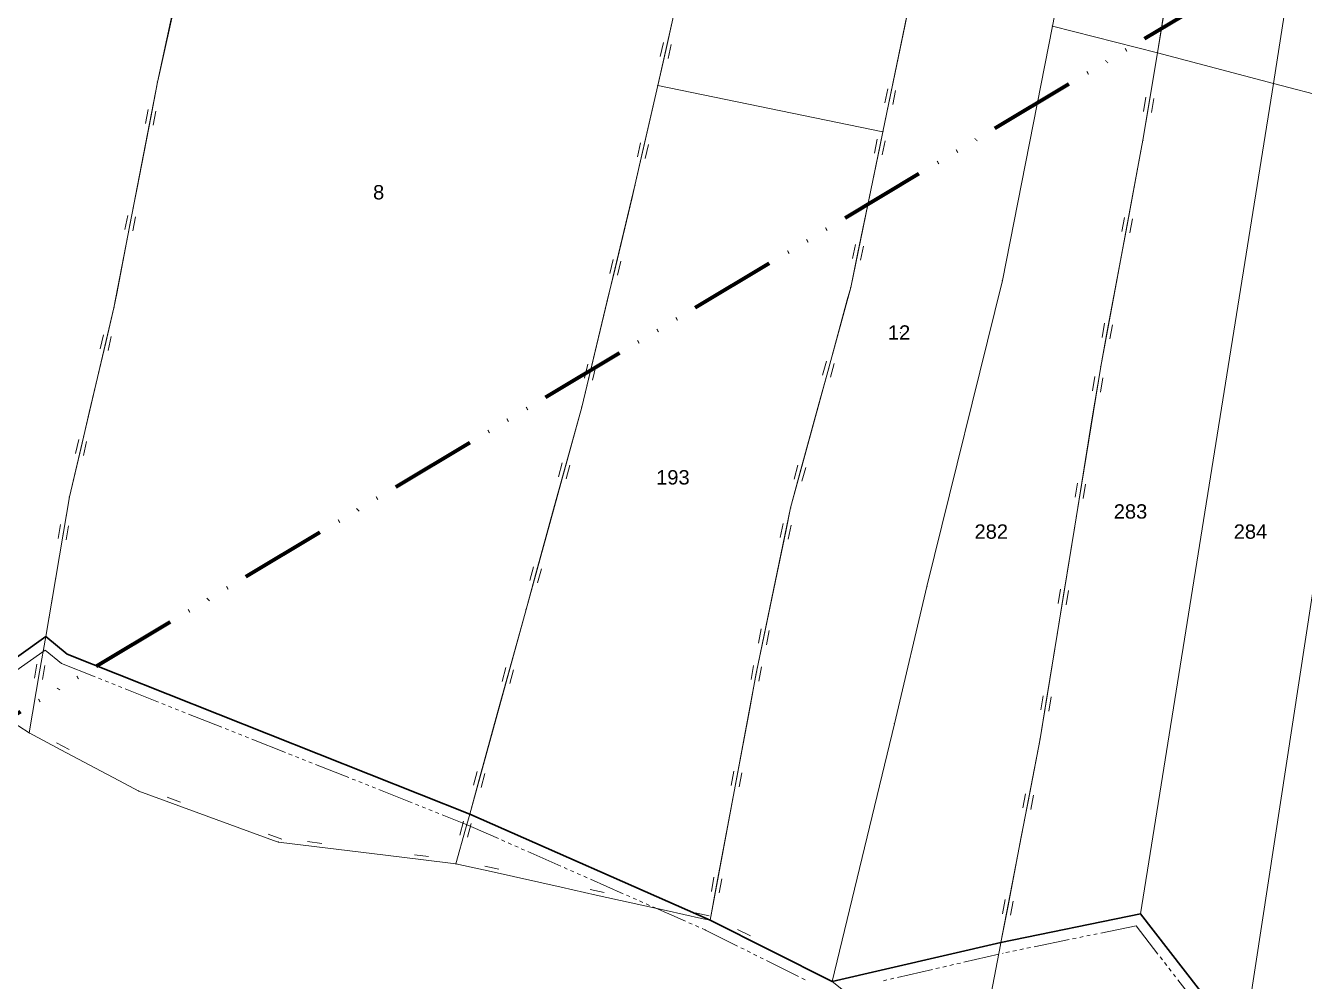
# Model space of a CAD drawing. Header units: millimetres. Extents: x 614452 to 616952, y 4151662 to 4153442.
# Drawn here: x 614754.3 to 614932.3, y 4151792.7 to 4151925.8 of the extents above; entities that cross this region are included whole.
import ezdxf
from ezdxf.xclip import XClip

# ---------------------------------------------------------------- set-up
doc = ezdxf.new("R2010")
doc.units = ezdxf.units.MM
doc.header["$XCLIPFRAME"] = 2
doc.linetypes.add('ACAD_ISO14W100', pattern=[24, 12, -3, 0, -3, 0, -3, 0, -3])
for name, color, linetype, lineweight in [('01_UYGALAN_TARAMA', 26, 'Continuous', 20), ('02_ADA_ALN_YENI', 7, 'Continuous', 30), ('03_PARSEL_ALN_ESKI', 18, 'Continuous', 0), ('03_PARSEL_ALN_YENI', 171, 'Continuous', 0), ('03_PARSEL_NO_ESKI', 5, 'Continuous', 0), ('03_PARSEL_SNR_YENI', 5, 'Continuous', 0), ('06_DETAY_SNR_KROKI', 4, 'Continuous', 0), ('07_SNRTIP_GECERLI', 30, 'Continuous', 0), ('07_SNRTIP_SABIT', 18, 'Continuous', 0), ('NOKTA_DETAY_YENI', 171, 'Continuous', 0), ('NOKTA_PARSEL_ESKI', 6, 'Continuous', 0), ('NOKTA_PARSEL_YENI', 30, 'Continuous', 0), ('TRAFO_BOLGE_TUM', 254, 'ACAD_ISO14W100', 70)]:
    doc.layers.add(name, color=color, linetype=linetype, lineweight=lineweight)
doc.styles.get("Standard").update_dxf_attribs({"font": 'Arial'})

# ---------------------------------------------------------------- blocks, each defined once
blk = doc.blocks.new('fggg')
at = {"layer": '01_UYGALAN_TARAMA', "color": 252}
for p, q in [((614757.02, 4151838.85, 0.95), (614752.95, 4151835.94, 0.95)), ((614757.02, 4151838.85, 0.95), (614759.31, 4151836.95, 0.95)), ((614759.31, 4151836.95, 0.95), (614763.96, 4151835.1, 0.95)), ((614764.43, 4151834.92, 0.95), (614764.89, 4151834.74, 0.95)), ((614765.35, 4151834.55, 0.95), (614765.82, 4151834.37, 0.95)), ((614766.28, 4151834.18, 0.95), (614766.75, 4151834, 0.95)), ((614767.21, 4151833.81, 0.95), (614767.68, 4151833.63, 0.95)), ((614768.14, 4151833.44, 0.95), (614772.79, 4151831.6, 0.95)), ((614773.25, 4151831.41, 0.95), (614773.72, 4151831.23, 0.95)), ((614774.18, 4151831.04, 0.95), (614774.65, 4151830.86, 0.95)), ((614775.11, 4151830.67, 0.95), (614775.58, 4151830.49, 0.95)), ((614776.04, 4151830.31, 0.95), (614776.51, 4151830.12, 0.95)), ((614776.97, 4151829.94, 0.95), (614781.62, 4151828.09, 0.95)), ((614782.08, 4151827.91, 0.95), (614782.55, 4151827.72, 0.95)), ((614783.01, 4151827.54, 0.95), (614783.48, 4151827.35, 0.95)), ((614783.94, 4151827.17, 0.95), (614784.41, 4151826.98, 0.95)), ((614784.87, 4151826.8, 0.95), (614785.34, 4151826.61, 0.95)), ((614785.8, 4151826.43, 0.95), (614790.45, 4151824.58, 0.95)), ((614790.91, 4151824.4, 0.95), (614791.38, 4151824.21, 0.95)), ((614791.84, 4151824.03, 0.95), (614792.31, 4151823.84, 0.95)), ((614792.77, 4151823.66, 0.95), (614793.24, 4151823.48, 0.95)), ((614793.7, 4151823.29, 0.95), (614794.16, 4151823.11, 0.95)), ((614794.63, 4151822.92, 0.95), (614799.28, 4151821.08, 0.95)), ((614799.74, 4151820.89, 0.95), (614800.21, 4151820.71, 0.95)), ((614800.67, 4151820.52, 0.95), (614801.14, 4151820.34, 0.95)), ((614801.6, 4151820.15, 0.95), (614802.06, 4151819.97, 0.95)), ((614802.53, 4151819.78, 0.95), (614802.99, 4151819.6, 0.95)), ((614803.46, 4151819.41, 0.95), (614808.11, 4151817.57, 0.95)), ((614808.57, 4151817.38, 0.95), (614809.03, 4151817.2, 0.95)), ((614809.5, 4151817.01, 0.95), (614809.96, 4151816.83, 0.95)), ((614810.43, 4151816.65, 0.95), (614810.89, 4151816.46, 0.95)), ((614811.36, 4151816.28, 0.95), (614811.82, 4151816.09, 0.95)), ((614812.29, 4151815.91, 0.95), (614815.53, 4151814.62, 0.95)), ((614815.53, 4151814.62, 0.95), (614820.1, 4151812.6, 0.95)), ((614820.56, 4151812.4, 0.95), (614821.01, 4151812.2, 0.95)), ((614821.47, 4151811.99, 0.95), (614821.93, 4151811.79, 0.95)), ((614822.39, 4151811.59, 0.95), (614822.84, 4151811.39, 0.95)), ((614823.3, 4151811.19, 0.95), (614823.76, 4151810.98, 0.95)), ((614824.22, 4151810.78, 0.95), (614828.79, 4151808.76, 0.95)), ((614829.25, 4151808.56, 0.95), (614829.7, 4151808.36, 0.95)), ((614830.16, 4151808.15, 0.95), (614830.62, 4151807.95, 0.95)), ((614831.08, 4151807.75, 0.95), (614831.53, 4151807.55, 0.95)), ((614831.99, 4151807.35, 0.95), (614832.45, 4151807.14, 0.95)), ((614832.91, 4151806.94, 0.95), (614837.48, 4151804.92, 0.95)), ((614837.94, 4151804.72, 0.95), (614838.39, 4151804.52, 0.95)), ((614838.85, 4151804.31, 0.95), (614839.31, 4151804.11, 0.95)), ((614839.77, 4151803.91, 0.95), (614840.22, 4151803.71, 0.95)), ((614840.68, 4151803.51, 0.95), (614841.14, 4151803.3, 0.95)), ((614841.6, 4151803.1, 0.95), (614846.17, 4151801.08, 0.95)), ((614846.63, 4151800.88, 0.95), (614847.08, 4151800.68, 0.95)), ((614847.54, 4151800.48, 0.95), (614848, 4151800.27, 0.95)), ((614908.87, 4151800.46, 0.95), (614903.97, 4151799.45, 0.95)), ((614908.87, 4151800.46, 0.95), (614911.93, 4151796.51, 0.95)), ((614848.46, 4151800.07, 0.95), (614848.91, 4151799.87, 0.95)), ((614848.93, 4151799.86, 0.95), (614853.4, 4151797.62, 0.95)), ((614900.54, 4151798.74, 0.95), (614900.05, 4151798.64, 0.95)), ((614901.52, 4151798.95, 0.95), (614901.03, 4151798.84, 0.95)), ((614902.5, 4151799.15, 0.95), (614902.01, 4151799.05, 0.95)), ((614903.48, 4151799.35, 0.95), (614902.99, 4151799.25, 0.95)), ((614853.85, 4151797.4, 0.95), (614854.3, 4151797.18, 0.95)), ((614854.75, 4151796.95, 0.95), (614855.19, 4151796.73, 0.95)), ((614891.24, 4151796.82, 0.95), (614890.75, 4151796.72, 0.95)), ((614892.22, 4151797.02, 0.95), (614891.73, 4151796.92, 0.95)), ((614893.2, 4151797.23, 0.95), (614892.71, 4151797.12, 0.95)), ((614894.18, 4151797.43, 0.95), (614893.69, 4151797.33, 0.95)), ((614899.56, 4151798.54, 0.95), (614894.67, 4151797.53, 0.95)), ((614855.64, 4151796.51, 0.95), (614856.09, 4151796.28, 0.95)), ((614856.53, 4151796.06, 0.95), (614856.98, 4151795.84, 0.95)), ((614857.43, 4151795.61, 0.95), (614861.9, 4151793.38, 0.95)), ((614882.96, 4151794.94, 0.95), (614883.44, 4151795.05, 0.95)), ((614883.93, 4151795.16, 0.95), (614884.42, 4151795.27, 0.95)), ((614884.91, 4151795.39, 0.95), (614889.78, 4151796.5, 0.95)), ((614890.27, 4151796.62, 0.95), (614890.39, 4151796.64, 0.95)), ((614912.24, 4151796.12, 0.95), (614912.54, 4151795.72, 0.95)), ((614912.85, 4151795.33, 0.95), (614913.16, 4151794.93, 0.95)), ((614875.65, 4151793.26, 0.95), (614880.52, 4151794.38, 0.95)), ((614881.01, 4151794.49, 0.95), (614881.49, 4151794.6, 0.95)), ((614881.98, 4151794.71, 0.95), (614882.47, 4151794.83, 0.95)), ((614913.46, 4151794.54, 0.95), (614913.77, 4151794.14, 0.95)), ((614914.08, 4151793.74, 0.95), (614914.38, 4151793.35, 0.95)), ((614862.35, 4151793.15, 0.95), (614862.8, 4151792.93, 0.95)), ((614873.7, 4151792.81, 0.95), (614874.19, 4151792.92, 0.95)), ((614874.67, 4151793.03, 0.95), (614875.16, 4151793.15, 0.95)), ((614914.69, 4151792.95, 0.95), (614917.75, 4151789, 0.95))]:
    blk.add_line(p, q, dxfattribs=at)
blk.add_point((614848.93, 4151799.86, 605.01), dxfattribs=at)
blk.add_point((614848.93, 4151799.86, 605.01), dxfattribs=at)
at = {"layer": '02_ADA_ALN_YENI', "color": 252}
blk.add_polyline3d([(614943.18, 4151772.9, 0), (614923.77, 4151783.68, 0), (614909.48, 4151802.12, 0), (614890.07, 4151798.11, 0), (614866.58, 4151792.71, 0), (614849.57, 4151801.22, 0), (614816.11, 4151816, 0), (614760.09, 4151838.26, 0), (614757.09, 4151840.74, 0), (614746.13, 4151832.9, 0)], dxfattribs=at)
at = {"layer": '03_PARSEL_ALN_ESKI', "color": 252}
for p in [(614803.54, 4151902.58), (614876.08, 4151883.05), (614844.7, 4151862.89), (614908.4, 4151858.14), (614889.02, 4151855.34), (614925.09, 4151855.34)]:
    blk.add_point(p, dxfattribs=at)
at = {"layer": '03_PARSEL_ALN_YENI', "color": 252}
for points in [[(614732.83, 4151899.83, 0), (614731.29, 4151919.84, 0), (614736.82, 4151937.26, 0), (614742.49, 4151954.49, 0), (614744.89, 4151964.87, 0), (614737.86, 4151977.42, 0), (614740.01, 4151986.35, 0), (614738.56, 4152007.75, 0), (614744.37, 4152000.91, 0), (614757.4, 4151993.21, 0), (614774.42, 4151987.81, 0), (614784.21, 4151983.63, 0), (614786.6, 4151979.54, 0), (614781.31, 4151958.25, 0), (614772.65, 4151917.91, 0), (614766.59, 4151886.51, 0), (614760.4, 4151860.17, 0), (614757.09, 4151840.74, 0), (614746.13, 4151832.9, 0), (614737.47, 4151838.5, 0), (614719.78, 4151842.92, 0), (614726.75, 4151862.54, 0), (614734.6, 4151879.74, 0), (614732.83, 4151899.83, 0)], [(614831.71, 4151872.68, 0), (614823.96, 4151844.5, 0), (614816.11, 4151816, 0), (614760.09, 4151838.26, 0), (614757.09, 4151840.74, 0), (614760.4, 4151860.17, 0), (614766.59, 4151886.51, 0), (614772.65, 4151917.91, 0), (614781.31, 4151958.25, 0), (614786.6, 4151979.54, 0), (614853.83, 4151969.69, 0), (614850.99, 4151957.63, 0), (614850.22, 4151951.58, 0), (614844.49, 4151927.12, 0), (614842.29, 4151917.44, 0), (614839.12, 4151903.5, 0), (614831.71, 4151872.68, 0)], [(614873.64, 4151911, 0), (614878.37, 4151933.91, 0), (614876.75, 4151944.21, 0), (614877.36, 4151964.1, 0), (614878.47, 4151965.73, 0), (614884.6, 4151971.96, 0), (614905.38, 4151967.94, 0), (614897.23, 4151925.71, 0), (614890.26, 4151890.31, 0), (614879.75, 4151847.67, 0), (614875.24, 4151828.58, 0), (614866.58, 4151792.71, 0), (614849.57, 4151801.22, 0), (614856.05, 4151835.79, 0), (614860.78, 4151858.64, 0), (614869.15, 4151889.31, 0), (614873.64, 4151911, 0)], [(614853.83, 4151969.69, 0), (614878.47, 4151965.73, 0), (614877.36, 4151964.1, 0), (614876.75, 4151944.21, 0), (614878.37, 4151933.91, 0), (614873.64, 4151911, 0), (614842.29, 4151917.44, 0), (614844.49, 4151927.12, 0), (614850.22, 4151951.58, 0), (614850.99, 4151957.63, 0), (614853.83, 4151969.69, 0)], [(614897.23, 4151925.71, 0), (614905.38, 4151967.94, 0), (614918.35, 4151963.83, 0), (614914.56, 4151938.38, 0), (614911.85, 4151922.01, 0), (614897.23, 4151925.71, 0)], [(614918.35, 4151963.83, 0), (614933.89, 4151955.48, 0), (614928.01, 4151917.71, 0), (614911.85, 4151922.01, 0), (614914.56, 4151938.38, 0), (614918.35, 4151963.83, 0)], [(614928.01, 4151917.71, 0), (614933.89, 4151955.48, 0), (614950.3, 4151953.29, 0), (614943.68, 4151913.64, 0), (614928.01, 4151917.71, 0)], [(614879.75, 4151847.67, 0), (614890.26, 4151890.31, 0), (614897.23, 4151925.71, 0), (614911.85, 4151922.01, 0), (614909.83, 4151909.81, 0), (614903.95, 4151878.33, 0), (614895.52, 4151826.48, 0), (614890.07, 4151798.11, 0), (614866.58, 4151792.71, 0), (614875.24, 4151828.58, 0), (614879.75, 4151847.67, 0)], [(614928.01, 4151917.71, 0), (614909.48, 4151802.12, 0), (614890.07, 4151798.11, 0), (614895.52, 4151826.48, 0), (614903.95, 4151878.33, 0), (614909.83, 4151909.81, 0), (614911.85, 4151922.01, 0), (614928.01, 4151917.71, 0)], [(614831.71, 4151872.68, 0), (614839.12, 4151903.5, 0), (614842.29, 4151917.44, 0), (614873.64, 4151911, 0), (614869.15, 4151889.31, 0), (614860.78, 4151858.64, 0), (614856.05, 4151835.79, 0), (614849.57, 4151801.22, 0), (614816.11, 4151816, 0), (614823.96, 4151844.5, 0), (614831.71, 4151872.68, 0)], [(614923.77, 4151783.68, 0), (614909.48, 4151802.12, 0), (614928.01, 4151917.71, 0), (614943.68, 4151913.64, 0), (614923.77, 4151783.68, 0)], [(614923.77, 4151783.68, 0), (614943.68, 4151913.64, 0), (614960.38, 4151909.46, 0), (614958.46, 4151895.38, 0), (614954.39, 4151864.59, 0), (614953.29, 4151856.42, 0), (614950.35, 4151834.49, 0), (614944.25, 4151786.46, 0), (614943.18, 4151772.9, 0), (614923.77, 4151783.68, 0)]]:
    blk.add_polyline3d(points, close=True, dxfattribs=at)
at = {"layer": '03_PARSEL_SNR_YENI', "color": 252}
for p, q in [((614876.67, 4151925.69, 0.95), (614877.68, 4151930.59, 0.95)), ((614775.1, 4151928.89, 0.95), (614772.92, 4151919.13, 0.95)), ((614843.4, 4151922.31, 0.95), (614844.49, 4151927.12, 0.95)), ((614911.85, 4151922.01, 0.95), (614912.66, 4151926.94, 0.95)), ((614874.65, 4151915.9, 0.95), (614876.67, 4151925.69, 0.95)), ((614842.63, 4151921.46, 0.95), (614843.08, 4151923.41, 0.95)), ((614842.29, 4151917.44, 0.95), (614843.4, 4151922.31, 0.95)), ((614843.73, 4151921.21, 0.95), (614844.17, 4151923.16, 0.95)), ((614910.64, 4151914.74, 0.95), (614911.85, 4151922.01, 0.95)), ((614772.65, 4151917.91, 0.95), (614771.7, 4151913, 0.95)), ((614772.92, 4151919.13, 0.95), (614772.65, 4151917.91, 0.95)), ((614840.23, 4151908.38, 0.95), (614842.29, 4151917.44, 0.95)), ((614873.89, 4151915.03, 0.95), (614874.3, 4151916.99, 0.95)), ((614875, 4151914.81, 0.95), (614875.4, 4151916.76, 0.95)), ((614873.64, 4151911, 0.95), (614874.65, 4151915.9, 0.95)), ((614909.83, 4151909.81, 0.95), (614910.64, 4151914.74, 0.95)), ((614909.93, 4151913.84, 0.95), (614910.25, 4151915.82, 0.95)), ((614911.04, 4151913.66, 0.95), (614911.36, 4151915.63, 0.95)), ((614771.7, 4151913, 0.95), (614769.81, 4151903.19, 0.95)), ((614771.34, 4151914.09, 0.95), (614770.96, 4151912.13, 0.95)), ((614772.44, 4151913.88, 0.95), (614772.06, 4151911.92, 0.95)), ((614873.2, 4151908.89, 0.95), (614873.64, 4151911, 0.95)), ((614839.46, 4151907.53, 0.95), (614839.9, 4151909.48, 0.95)), ((614840.56, 4151907.28, 0.95), (614841, 4151909.23, 0.95)), ((614872.45, 4151908.03, 0.95), (614872.85, 4151909.99, 0.95)), ((614873.55, 4151907.8, 0.95), (614873.95, 4151909.76, 0.95)), ((614909.46, 4151907.82, 0.95), (614909.83, 4151909.81, 0.95)), ((614839.12, 4151903.5, 0.95), (614840.23, 4151908.38, 0.95)), ((614872.19, 4151904, 0.95), (614873.2, 4151908.89, 0.95)), ((614907.62, 4151897.99, 0.95), (614909.46, 4151907.82, 0.95)), ((614870.16, 4151894.2, 0.95), (614872.19, 4151904, 0.95)), ((614769.81, 4151903.19, 0.95), (614768.86, 4151898.28, 0.95)), ((614836.39, 4151892.13, 0.95), (614838.72, 4151901.85, 0.95)), ((614838.72, 4151901.85, 0.95), (614839.12, 4151903.5, 0.95)), ((614768.86, 4151898.28, 0.95), (614766.97, 4151888.46, 0.95)), ((614768.5, 4151899.36, 0.95), (614768.12, 4151897.4, 0.95)), ((614769.6, 4151899.15, 0.95), (614769.22, 4151897.19, 0.95)), ((614906.89, 4151897.11, 0.95), (614907.25, 4151899.08, 0.95)), ((614907.99, 4151896.91, 0.95), (614908.36, 4151898.87, 0.95)), ((614906.71, 4151893.08, 0.95), (614907.62, 4151897.99, 0.95)), ((614869.41, 4151893.34, 0.95), (614869.82, 4151895.3, 0.95)), ((614870.51, 4151893.11, 0.95), (614870.92, 4151895.07, 0.95)), ((614835.6, 4151891.29, 0.95), (614836.07, 4151893.23, 0.95)), ((614836.7, 4151891.02, 0.95), (614837.17, 4151892.97, 0.95)), ((614869.15, 4151889.31, 0.95), (614870.16, 4151894.2, 0.95)), ((614904.87, 4151883.25, 0.95), (614906.71, 4151893.08, 0.95)), ((614835.22, 4151887.27, 0.95), (614836.39, 4151892.13, 0.95)), ((614766.97, 4151888.46, 0.95), (614766.59, 4151886.51, 0.95)), ((614866.05, 4151877.94, 0.95), (614868.68, 4151887.58, 0.95)), ((614868.68, 4151887.58, 0.95), (614869.15, 4151889.31, 0.95)), ((614766.59, 4151886.51, 0.95), (614765.45, 4151881.64, 0.95)), ((614832.88, 4151877.54, 0.95), (614835.22, 4151887.27, 0.95)), ((614904.14, 4151882.37, 0.95), (614904.5, 4151884.33, 0.95)), ((614905.24, 4151882.16, 0.95), (614905.61, 4151884.13, 0.95)), ((614765.13, 4151882.75, 0.95), (614764.67, 4151880.8, 0.95)), ((614766.22, 4151882.49, 0.95), (614765.77, 4151880.54, 0.95)), ((614903.95, 4151878.33, 0.95), (614904.87, 4151883.25, 0.95)), ((614765.45, 4151881.64, 0.95), (614763.16, 4151871.91, 0.95)), ((614865.24, 4151877.12, 0.95), (614865.77, 4151879.05, 0.95)), ((614866.33, 4151876.82, 0.95), (614866.85, 4151878.75, 0.95)), ((614831.71, 4151872.68, 0.95), (614832.88, 4151877.54, 0.95)), ((614832.1, 4151876.7, 0.95), (614832.56, 4151878.65, 0.95)), ((614833.19, 4151876.44, 0.95), (614833.66, 4151878.38, 0.95)), ((614864.73, 4151873.11, 0.95), (614866.05, 4151877.94, 0.95)), ((614902.83, 4151874.94, 0.95), (614903.15, 4151876.91, 0.95)), ((614903.55, 4151875.83, 0.95), (614903.95, 4151878.33, 0.95)), ((614902.74, 4151870.9, 0.95), (614903.55, 4151875.83, 0.95)), ((614903.94, 4151874.76, 0.95), (614904.26, 4151876.73, 0.95)), ((614763.16, 4151871.91, 0.95), (614762.01, 4151867.04, 0.95)), ((614829.26, 4151863.79, 0.95), (614831.71, 4151872.68, 0.95)), ((614862.09, 4151863.47, 0.95), (614864.73, 4151873.11, 0.95)), ((614901.14, 4151861.03, 0.95), (614902.74, 4151870.9, 0.95)), ((614761.7, 4151868.15, 0.95), (614761.24, 4151866.2, 0.95)), ((614762.01, 4151867.04, 0.95), (614760.4, 4151860.17, 0.95)), ((614762.79, 4151867.89, 0.95), (614762.33, 4151865.94, 0.95)), ((614828.46, 4151862.97, 0.95), (614828.99, 4151864.9, 0.95)), ((614829.54, 4151862.67, 0.95), (614830.07, 4151864.6, 0.95)), ((614861.29, 4151862.65, 0.95), (614861.81, 4151864.58, 0.95)), ((614827.94, 4151858.97, 0.95), (614829.26, 4151863.79, 0.95)), ((614860.78, 4151858.64, 0.95), (614862.09, 4151863.47, 0.95)), ((614862.37, 4151862.35, 0.95), (614862.9, 4151864.28, 0.95)), ((614900.34, 4151856.09, 0.95), (614901.14, 4151861.03, 0.95)), ((614900.42, 4151860.13, 0.95), (614900.74, 4151862.1, 0.95)), ((614901.53, 4151859.95, 0.95), (614901.85, 4151861.92, 0.95)), ((614760.4, 4151860.17, 0.95), (614759.56, 4151855.25, 0.95)), ((614825.29, 4151849.32, 0.95), (614827.94, 4151858.97, 0.95)), ((614860.1, 4151855.37, 0.95), (614860.78, 4151858.64, 0.95)), ((614759.17, 4151856.33, 0.95), (614758.84, 4151854.36, 0.95)), ((614760.28, 4151856.14, 0.95), (614759.94, 4151854.17, 0.95)), ((614859.35, 4151854.51, 0.95), (614859.75, 4151856.47, 0.95)), ((614860.45, 4151854.28, 0.95), (614860.85, 4151856.24, 0.95)), ((614898.73, 4151846.22, 0.95), (614900.34, 4151856.09, 0.95)), ((614759.56, 4151855.25, 0.95), (614757.88, 4151845.39, 0.95)), ((614859.09, 4151850.48, 0.95), (614860.1, 4151855.37, 0.95)), ((614824.48, 4151848.51, 0.95), (614825.01, 4151850.44, 0.95)), ((614857.06, 4151840.68, 0.95), (614859.09, 4151850.48, 0.95)), ((614823.96, 4151844.5, 0.95), (614825.29, 4151849.32, 0.95)), ((614825.57, 4151848.21, 0.95), (614826.1, 4151850.14, 0.95)), ((614898.02, 4151845.32, 0.95), (614898.34, 4151847.3, 0.95)), ((614899.13, 4151845.14, 0.95), (614899.45, 4151847.12, 0.95)), ((614757.88, 4151845.39, 0.95), (614757.09, 4151840.74, 0.95)), ((614897.93, 4151841.29, 0.95), (614898.73, 4151846.22, 0.95)), ((614821.42, 4151835.28, 0.95), (614823.96, 4151844.5, 0.95)), ((614856.31, 4151839.82, 0.95), (614856.71, 4151841.78, 0.95)), ((614857.41, 4151839.59, 0.95), (614857.81, 4151841.55, 0.95)), ((614896.32, 4151831.42, 0.95), (614897.93, 4151841.29, 0.95)), ((614856.05, 4151835.79, 0.95), (614857.06, 4151840.68, 0.95)), ((614820.61, 4151834.47, 0.95), (614821.15, 4151836.4, 0.95)), ((614821.7, 4151834.17, 0.95), (614822.23, 4151836.1, 0.95)), ((614855.28, 4151834.74, 0.95), (614855.64, 4151836.71, 0.95)), ((614856.38, 4151834.53, 0.95), (614856.75, 4151836.5, 0.95)), ((614820.09, 4151830.46, 0.95), (614821.42, 4151835.28, 0.95)), ((614855.09, 4151830.71, 0.95), (614856.01, 4151835.62, 0.95)), ((614856.01, 4151835.62, 0.95), (614856.05, 4151835.79, 0.95)), ((614895.61, 4151830.52, 0.95), (614895.93, 4151832.49, 0.95)), ((614853.25, 4151820.88, 0.95), (614855.09, 4151830.71, 0.95)), ((614895.52, 4151826.48, 0.95), (614896.32, 4151831.42, 0.95)), ((614896.72, 4151830.34, 0.95), (614897.04, 4151832.31, 0.95)), ((614817.44, 4151820.82, 0.95), (614820.09, 4151830.46, 0.95)), ((614893.84, 4151817.75, 0.95), (614895.52, 4151826.48, 0.95)), ((614816.63, 4151820.01, 0.95), (614817.16, 4151821.94, 0.95)), ((614852.52, 4151820, 0.95), (614852.88, 4151821.96, 0.95)), ((614853.62, 4151819.79, 0.95), (614853.99, 4151821.76, 0.95)), ((614816.11, 4151816, 0.95), (614817.44, 4151820.82, 0.95)), ((614817.71, 4151819.71, 0.95), (614818.24, 4151821.64, 0.95)), ((614852.33, 4151815.96, 0.95), (614853.25, 4151820.88, 0.95)), ((614893.1, 4151816.87, 0.95), (614893.48, 4151818.84, 0.95)), ((614894.21, 4151816.66, 0.95), (614894.58, 4151818.63, 0.95)), ((614892.9, 4151812.84, 0.95), (614893.84, 4151817.75, 0.95)), ((614850.49, 4151806.13, 0.95), (614852.33, 4151815.96, 0.95)), ((614891.01, 4151803.02, 0.95), (614892.9, 4151812.84, 0.95)), ((614849.57, 4151801.22, 0.95), (614850.49, 4151806.13, 0.95)), ((614849.75, 4151805.25, 0.95), (614850.12, 4151807.22, 0.95)), ((614850.86, 4151805.05, 0.95), (614851.23, 4151807.01, 0.95)), ((614890.27, 4151802.14, 0.95), (614890.65, 4151804.11, 0.95)), ((614891.38, 4151801.93, 0.95), (614891.75, 4151803.9, 0.95)), ((614890.07, 4151798.11, 0.95), (614891.01, 4151803.02, 0.95)), ((614849.57, 4151801.22, 0.95), (614854.04, 4151798.98, 0.95)), ((614853.4, 4151799.93, 0.95), (614855.19, 4151799.04, 0.95)), ((614854.04, 4151798.98, 0.95), (614862.99, 4151794.51, 0.95)), ((614862.99, 4151794.51, 0.95), (614866.58, 4151792.71, 0.95))]:
    blk.add_line(p, q, dxfattribs=at)
for p in [(614911.85, 4151922.01, 609.97), (614911.85, 4151922.01, 608.16), (614772.65, 4151917.91, 607.33), (614772.65, 4151917.91, 607.33), (614842.29, 4151917.44, 608.24), (614842.29, 4151917.44, 607.36), (614873.64, 4151911, 608.79), (614873.64, 4151911, 607.17), (614909.83, 4151909.81, 608.16), (614909.83, 4151909.81, 608.16), (614839.12, 4151903.5, 607.36), (614839.12, 4151903.5, 607.36), (614869.15, 4151889.31, 607.17), (614869.15, 4151889.31, 607.17), (614766.59, 4151886.51, 606.17), (614766.59, 4151886.51, 606.17), (614903.95, 4151878.33, 607.09), (614903.95, 4151878.33, 607.09), (614831.71, 4151872.68, 606.38), (614831.71, 4151872.68, 606.38), (614760.4, 4151860.17, 604.97), (614760.4, 4151860.17, 604.97), (614860.78, 4151858.64, 606.35), (614860.78, 4151858.64, 606.35), (614823.96, 4151844.5, 605.64), (614823.96, 4151844.5, 605.64), (614757.09, 4151840.74, 604.15), (614856.05, 4151835.79, 605.78), (614856.05, 4151835.79, 605.78), (614895.52, 4151826.48, 605.83), (614895.52, 4151826.48, 605.83), (614816.11, 4151816, 605.32), (614849.57, 4151801.22, 605.01), (614849.57, 4151801.22, 605.01), (614890.07, 4151798.11, 605.39), (614866.58, 4151792.71, 605.43)]:
    blk.add_point(p, dxfattribs=at)
at = {"layer": '06_DETAY_SNR_KROKI', "color": 252}
for p, q in [((614757.09, 4151840.74, 0.95), (614756.24, 4151835.81, 0.95)), ((614755.86, 4151836.89, 0.95), (614755.52, 4151834.92, 0.95)), ((614756.97, 4151836.7, 0.95), (614756.63, 4151834.73, 0.95)), ((614756.24, 4151835.81, 0.95), (614754.79, 4151827.31, 0.95)), ((614750.33, 4151830.19, 0.95), (614754.79, 4151827.31, 0.95)), ((614754.79, 4151827.31, 0.95), (614759.21, 4151824.96, 0.95)), ((614758.59, 4151825.92, 0.95), (614760.36, 4151824.98, 0.95)), ((614759.21, 4151824.96, 0.95), (614768.04, 4151820.26, 0.95)), ((614768.04, 4151820.26, 0.95), (614770.03, 4151819.21, 0.95)), ((614770.03, 4151819.21, 0.95), (614774.72, 4151817.49, 0.95)), ((614773.98, 4151818.36, 0.95), (614775.86, 4151817.68, 0.95)), ((614774.72, 4151817.49, 0.95), (614784.12, 4151814.06, 0.95)), ((614814.72, 4151813.08, 0.95), (614815.25, 4151815.01, 0.95)), ((614815.52, 4151813.89, 0.95), (614816.11, 4151816, 0.95)), ((614815.8, 4151812.78, 0.95), (614816.33, 4151814.71, 0.95)), ((614784.12, 4151814.06, 0.95), (614788.81, 4151812.35, 0.95)), ((614788.07, 4151813.22, 0.95), (614789.95, 4151812.53, 0.95)), ((614814.2, 4151809.07, 0.95), (614815.52, 4151813.89, 0.95)), ((614788.81, 4151812.35, 0.95), (614789.48, 4151812.1, 0.95)), ((614789.48, 4151812.1, 0.95), (614794.44, 4151811.49, 0.95)), ((614793.52, 4151812.17, 0.95), (614795.51, 4151811.93, 0.95)), ((614794.44, 4151811.49, 0.95), (614804.37, 4151810.28, 0.95)), ((614804.37, 4151810.28, 0.95), (614809.33, 4151809.67, 0.95)), ((614808.41, 4151810.35, 0.95), (614810.39, 4151810.11, 0.95)), ((614809.33, 4151809.67, 0.95), (614814.2, 4151809.07, 0.95)), ((614814.2, 4151809.07, 0.95), (614819.08, 4151807.99, 0.95)), ((614818.22, 4151808.76, 0.95), (614820.18, 4151808.32, 0.95)), ((614819.08, 4151807.99, 0.95), (614828.84, 4151805.82, 0.95)), ((614828.84, 4151805.82, 0.95), (614833.72, 4151804.74, 0.95)), ((614832.87, 4151805.5, 0.95), (614834.82, 4151805.07, 0.95)), ((614833.72, 4151804.74, 0.95), (614843.48, 4151802.57, 0.95)), ((614843.48, 4151802.57, 0.95), (614848.36, 4151801.49, 0.95)), ((614847.51, 4151802.25, 0.95), (614849.46, 4151801.82, 0.95)), ((614848.36, 4151801.49, 0.95), (614849.57, 4151801.22, 0.95)), ((614888.13, 4151788, 0.95), (614890.01, 4151797.82, 0.95)), ((614890.01, 4151797.82, 0.95), (614890.07, 4151798.11, 0.95)), ((614866.58, 4151792.71, 0.95), (614870.49, 4151789.6, 0.95))]:
    blk.add_line(p, q, dxfattribs=at)
for p in [(614757.09, 4151840.74, 604.97), (614754.79, 4151827.31, 604.15), (614754.79, 4151827.31, 604.15), (614754.79, 4151827.31, 604.15), (614770.03, 4151819.21, 603.78), (614770.03, 4151819.21, 603.78), (614816.11, 4151816, 605.64), (614789.48, 4151812.1, 604.42), (614789.48, 4151812.1, 604.42), (614814.2, 4151809.07, 605.32), (614814.2, 4151809.07, 605.32), (614814.2, 4151809.07, 605.32), (614849.57, 4151801.22, 605.01), (614890.07, 4151798.11, 605.83), (614866.58, 4151792.71, 605.01)]:
    blk.add_point(p, dxfattribs=at)
at = {"layer": '07_SNRTIP_GECERLI', "color": 252}
for points in [[(614897.23, 4151925.71, 0), (614905.38, 4151967.94, 0)], [(614933.89, 4151955.48, 611.12), (614928.01, 4151917.71, 0)], [(614866.58, 4151792.71, 0), (614875.24, 4151828.58, 0), (614879.75, 4151847.67, 0), (614890.26, 4151890.31, 0), (614897.23, 4151925.71, 0)], [(614897.23, 4151925.71, 0), (614911.85, 4151922.01, 0)], [(614928.01, 4151917.71, 0), (614911.85, 4151922.01, 0)], [(614842.29, 4151917.44, 0), (614873.64, 4151911, 0)], [(614928.01, 4151917.71, 0), (614909.48, 4151802.12, 0)], [(614943.68, 4151913.64, 0), (614928.01, 4151917.71, 0)], [(614943.68, 4151913.64, 0), (614923.77, 4151783.68, 0)], [(614757.09, 4151840.74, 0), (614746.13, 4151832.9, 0)], [(614757.09, 4151840.74, 0), (614760.09, 4151838.26, 0), (614816.11, 4151816, 0)], [(614816.11, 4151816, 0), (614849.57, 4151801.22, 605.01)], [(614909.48, 4151802.12, 0), (614890.07, 4151798.11, 0)], [(614909.48, 4151802.12, 0), (614923.77, 4151783.68, 0)], [(614866.58, 4151792.71, 0), (614890.07, 4151798.11, 0)]]:
    blk.add_polyline3d(points, dxfattribs=at)
at = {"layer": '07_SNRTIP_SABIT', "color": 252}
for points in [[(614757.09, 4151840.74, 0), (614760.4, 4151860.17, 604.97), (614766.59, 4151886.51, 606.17), (614772.65, 4151917.91, 607.33), (614781.31, 4151958.25, 610.02), (614786.6, 4151979.54, 0)], [(614842.29, 4151917.44, 0), (614844.49, 4151927.12, 608.24), (614850.22, 4151951.58, 609.15), (614850.99, 4151957.63, 609.99), (614853.83, 4151969.69, 609.99)], [(614878.47, 4151965.73, 612.84), (614877.36, 4151964.1, 610.79), (614876.75, 4151944.21, 609.17), (614878.37, 4151933.91, 608.79), (614873.64, 4151911, 608.79)], [(614918.35, 4151963.83, 0), (614914.56, 4151938.38, 609.97), (614911.85, 4151922.01, 609.97)], [(614890.07, 4151798.11, 0), (614895.52, 4151826.48, 605.83), (614903.95, 4151878.33, 607.09), (614909.83, 4151909.81, 608.16), (614911.85, 4151922.01, 608.16)], [(614816.11, 4151816, 0), (614823.96, 4151844.5, 605.64), (614831.71, 4151872.68, 606.38), (614839.12, 4151903.5, 607.36), (614842.29, 4151917.44, 607.36)], [(614873.64, 4151911, 0), (614869.15, 4151889.31, 607.17), (614860.78, 4151858.64, 606.35), (614856.05, 4151835.79, 605.78), (614849.57, 4151801.22, 605.01)], [(614849.57, 4151801.22, 605.01), (614866.58, 4151792.71, 0)]]:
    blk.add_polyline3d(points, dxfattribs=at)
at = {"layer": 'NOKTA_DETAY_YENI', "color": 252}
for p in [(614754.79, 4151827.31, 604.15), (614770.03, 4151819.21, 603.78), (614789.48, 4151812.1, 604.42), (614814.2, 4151809.07, 605.32)]:
    blk.add_point(p, dxfattribs=at)
at = {"layer": 'NOKTA_PARSEL_ESKI', "color": 252}
for p in [(614897.23, 4151925.71), (614928.01, 4151917.71), (614890.26, 4151890.31), (614879.75, 4151847.67), (614760.09, 4151838.26), (614875.24, 4151828.58), (614909.48, 4151802.12)]:
    blk.add_point(p, dxfattribs=at)
at = {"layer": 'NOKTA_PARSEL_YENI', "color": 252}
for p in [(614911.85, 4151922.01), (614772.65, 4151917.91, 607.33), (614842.29, 4151917.44), (614873.64, 4151911), (614909.83, 4151909.81, 608.16), (614839.12, 4151903.5, 607.36), (614869.15, 4151889.31, 607.17), (614766.59, 4151886.51, 606.17), (614903.95, 4151878.33, 607.09), (614831.71, 4151872.68, 606.38), (614760.4, 4151860.17, 604.97), (614860.78, 4151858.64, 606.35), (614823.96, 4151844.5, 605.64), (614757.09, 4151840.74), (614856.05, 4151835.79, 605.78), (614895.52, 4151826.48, 605.83), (614816.11, 4151816), (614849.57, 4151801.22, 605.01), (614890.07, 4151798.11), (614866.58, 4151792.71)]:
    blk.add_point(p, dxfattribs=at)
at = {"layer": '03_PARSEL_NO_ESKI', "color": 252}
for s, p in [('8', (614802.66, 4151901.58)), ('12', (614874.33, 4151882.05)), ('193', (614842.07, 4151861.89)), ('283', (614905.77, 4151857.14)), ('282', (614886.39, 4151854.34)), ('284', (614922.47, 4151854.34))]:
    blk.add_text(s, height=2, dxfattribs=at).set_placement(p)

msp = doc.modelspace()

# ---------------------------------------------------------------- linework, layer by layer
at = {"layer": 'TRAFO_BOLGE_TUM', "flags": 128}
msp.add_lwpolyline([(614497.91, 4152078.83), (614497.9, 4152078.84), (614512.94, 4152088.89), (614513.27, 4152089.1), (614514.22, 4152089.54), (614514.95, 4152089.74), (614514.94, 4152089.75), (614684.87, 4152128.33), (614685.16, 4152128.38), (614686.08, 4152128.47), (614686.08, 4152128.47), (615170.73, 4152138.6), (615170.86, 4152138.6), (615171.9, 4152138.51), (615172.91, 4152138.24), (615173.86, 4152137.8), (615174.71, 4152137.2), (615175.45, 4152136.46), (615176.05, 4152135.6), (615176.5, 4152134.65), (615176.77, 4152133.64), (615176.86, 4152132.6), (615176.77, 4152131.56), (615176.5, 4152130.55), (615176.05, 4152129.6), (615175.52, 4152128.84), (615175.52, 4152128.83), (615150.57, 4152097.95), (615150.5, 4152097.87), (615150.06, 4152097.43), (615150.08, 4152097.41), (615069.87, 4152019.81), (615069.56, 4152019.52), (615068.78, 4152018.98), (615068.78, 4152018.97), (614483.59, 4151668.59), (614483.51, 4151668.54), (614482.56, 4151668.1), (614481.55, 4151667.83), (614480.51, 4151667.74), (614479.47, 4151667.83), (614478.46, 4151668.1), (614477.51, 4151668.54), (614476.65, 4151669.14), (614475.91, 4151669.88), (614475.31, 4151670.74), (614474.87, 4151671.69), (614474.6, 4151672.7), (614474.51, 4151673.74), (614474.54, 4151674.05), (614474.52, 4151674.05), (614495.24, 4152074.16), (614495.32, 4152074.9), (614495.59, 4152075.91), (614496.03, 4152076.85), (614496.63, 4152077.71), (614497.37, 4152078.45), (614497.91, 4152078.83), (614497.91, 4152078.83)], dxfattribs=at)

# ---------------------------------------------------------------- block references
ref = msp.add_blockref('fggg', (0, 0))
XClip(ref).set_block_clipping_path([(615240.7433106549, 4153442.5), (615240.7433106545, 4152542.5), (614452.5, 4152542.5), (614452.5, 4151662.5), (616764.340303037, 4151662.5), (616764.340303037, 4152542.5), (616327.5, 4152542.5), (616327.5, 4153442.5)])

doc.saveas('drawing.dxf')
